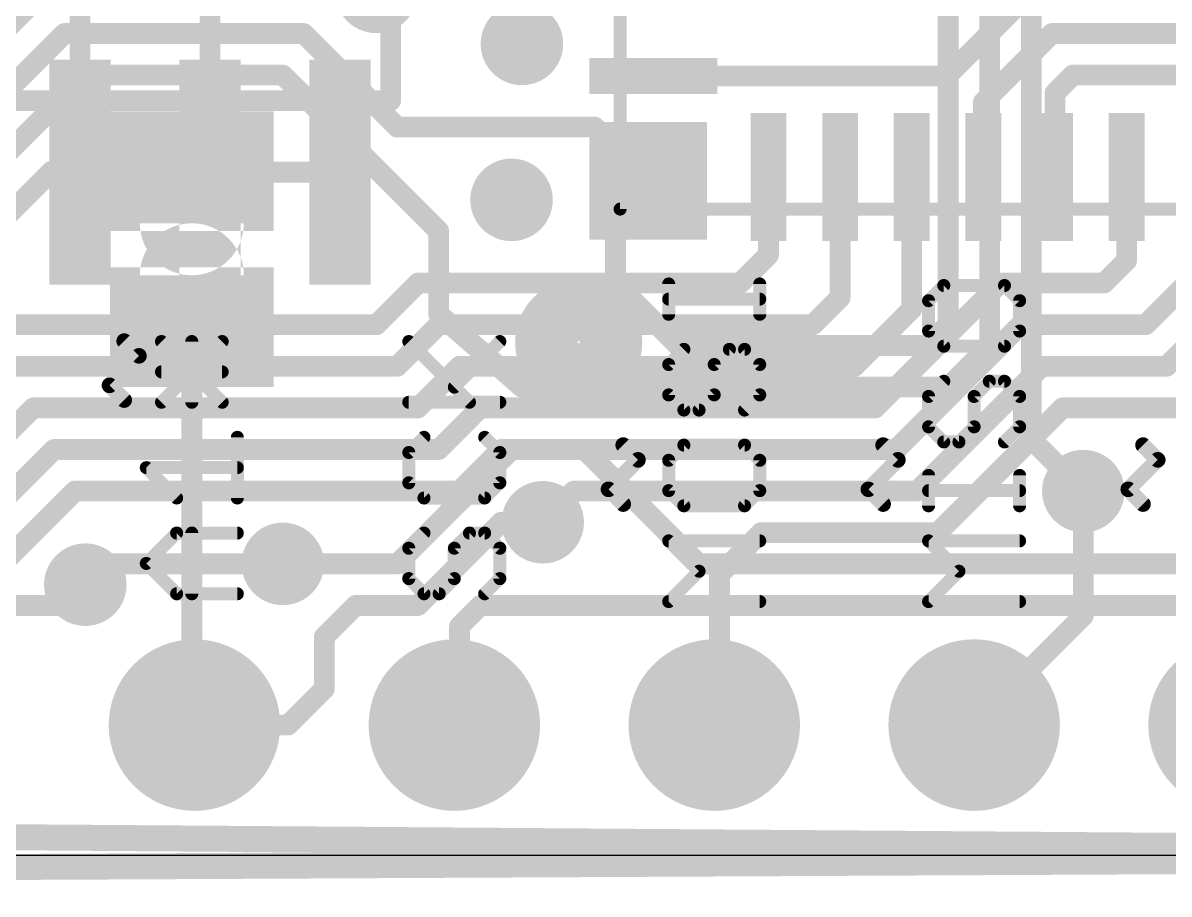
# Model space of a CAD drawing. Extents: x -0.8 to 51.2, y -0.4 to 23.4.
# Drawn here: x 27.53 to 38.73, y -0.38 to 8.13 of the extents above; entities that cross this region are included whole.
import ezdxf

# ---------------------------------------------------------------- set-up
doc = ezdxf.new("R2010")
doc.units = 0
for name, color, linetype in [('1', 12, 'CONTINUOUS'), ('16', 132, 'CONTINUOUS'), ('17', 110, 'CONTINUOUS'), ('18', 110, 'CONTINUOUS'), ('20', 53, 'CONTINUOUS'), ('21', 40, 'CONTINUOUS'), ('51', 253, 'CONTINUOUS'), ('52', 253, 'CONTINUOUS')]:
    doc.layers.add(name, color=color, linetype=linetype)

# ---------------------------------------------------------------- blocks, each defined once
blk = doc.blocks.new('RECT')
blk.add_solid([(-0.5, -0.5), (0.5, -0.5), (-0.5, 0.5), (0.5, 0.5)])
blk = doc.blocks.new('ROUNDP')
at = {"const_width": 0.5}
blk.add_lwpolyline([(0, -0.25, 1), (0, 0.25, 1), (0, -0.25)], format="xyb", dxfattribs=at)
blk = doc.blocks.new('ROUNDV')
at = {"const_width": 0.5}
blk.add_lwpolyline([(0, -0.25, 1), (0, 0.25, 1), (0, -0.25)], format="xyb", dxfattribs=at)

msp = doc.modelspace()

# ---------------------------------------------------------------- linework, layer by layer
at = {"layer": '1'}
for points, const_width in [([(28.0924, 6.671), (28.0924, 9.2964)], 0.2032), ([(29.3624, 6.671), (29.3624, 8.8392)], 0.2032), ([(37.7952, 8.8392), (36.576, 7.62)], 0.2032), ([(36.92, 7.3544), (37.592, 8.0264)], 0.2032), ([(37.592, 8.0264), (42.5704, 8.0264)], 0.2032), ([(33.695, 7.611), (36.567, 7.611)], 0.2032), ([(36.567, 7.611), (36.576, 7.62)], 0.2032), ([(37.62, 7.4448), (37.7952, 7.62)], 0.2032), ([(37.7952, 7.62), (43.18, 7.62)], 0.2032), ([(37.62, 6.6235), (37.62, 7.4448)], 0.2032), ([(36.92, 6.6235), (36.92, 7.3544)], 0.2032), ([(30.6324, 6.671), (29.3624, 6.671)], 0.2032), ([(34.82, 6.6235), (34.82, 5.864)], 0.2032), ([(35.52, 6.6235), (35.52, 5.9544)], 0.2032), ([(36.22, 6.6235), (36.22, 5.3336)], 0.2032), ([(38.32, 6.6235), (38.32, 5.808)], 0.2032), ([(35.52, 5.9544), (35.52, 5.4464)], 0.2032), ([(34.82, 5.864), (34.6456, 5.6896)], 0.2032), ([(38.32, 5.808), (38.1, 5.588)], 0.2032), ([(39.72, 5.7856), (38.7096, 4.7752)], 0.2032), ([(34.6456, 5.6896), (34.544, 5.588)], 0.2032), ([(39.02, 5.6952), (38.5064, 5.1816)], 0.2032), ([(31.3944, 5.588), (31.0896, 5.2832)], 0.2032), ([(31.496, 5.588), (31.3944, 5.588)], 0.2032), ([(33.2232, 5.588), (31.496, 5.588)], 0.2032), ([(34.544, 5.588), (33.2232, 5.588)], 0.2032), ([(37.084, 5.588), (35.8648, 4.3688)], 0.2032), ([(38.1, 5.588), (37.084, 5.588)], 0.2032), ([(35.52, 5.4464), (35.2552, 5.1816)], 0.2032), ([(31.0896, 5.2832), (30.988, 5.1816)], 0.2032), ([(36.22, 5.3336), (35.6616, 4.7752)], 0.2032), ([(28.1432, 5.1816), (27.2288, 5.1816)], 0.2032), ([(30.988, 5.1816), (28.1432, 5.1816)], 0.2032), ([(31.5976, 5.1816), (31.1912, 4.7752)], 0.2032), ([(31.6992, 5.1816), (31.5976, 5.1816)], 0.2032), ([(33.2232, 5.1816), (31.6992, 5.1816)], 0.2032), ([(34.7472, 5.1816), (33.2232, 5.1816)], 0.2032), ([(35.2552, 5.1816), (34.7472, 5.1816)], 0.2032), ([(37.2872, 5.1816), (36.068, 3.9624)], 0.2032), ([(38.5064, 5.1816), (37.2872, 5.1816)], 0.2032), ([(27.432, 4.7752), (27.0256, 4.3688)], 0.2032), ([(31.1912, 4.7752), (27.432, 4.7752)], 0.2032), ([(31.8008, 4.7752), (31.3944, 4.3688)], 0.2032), ([(31.9024, 4.7752), (31.8008, 4.7752)], 0.2032), ([(33.2232, 4.7752), (31.9024, 4.7752)], 0.2032), ([(35.6616, 4.7752), (33.2232, 4.7752)], 0.2032), ([(37.4904, 4.7752), (36.2712, 3.556)], 0.2032), ([(38.7096, 4.7752), (37.4904, 4.7752)], 0.2032), ([(27.6352, 4.3688), (26.5176, 3.2512)], 0.2032), ([(31.3944, 4.3688), (27.6352, 4.3688)], 0.2032), ([(32.004, 4.3688), (31.5976, 3.9624)], 0.2032), ([(32.1056, 4.3688), (32.004, 4.3688)], 0.2032), ([(33.2232, 4.3688), (32.1056, 4.3688)], 0.2032), ([(35.8648, 4.3688), (33.2232, 4.3688)], 0.2032), ([(37.6936, 4.3688), (36.4744, 3.1496)], 0.2032), ([(38.1, 4.3688), (37.6936, 4.3688)], 0.2032), ([(38.1, 4.3688), (40.4368, 4.3688)], 0.2032), ([(27.8384, 3.9624), (26.7208, 2.8448)], 0.2032), ([(31.5976, 3.9624), (27.8384, 3.9624)], 0.2032), ([(32.2072, 3.9624), (31.8008, 3.556)], 0.2032), ([(32.3088, 3.9624), (32.2072, 3.9624)], 0.2032), ([(33.2232, 3.9624), (32.3088, 3.9624)], 0.2032), ([(36.068, 3.9624), (33.2232, 3.9624)], 0.2032), ([(28.0416, 3.556), (26.924, 2.4384)], 0.2032), ([(31.8008, 3.556), (28.0416, 3.556)], 0.2032), ([(32.9184, 3.556), (32.6136, 3.2512)], 0.2032), ([(33.2232, 3.556), (32.9184, 3.556)], 0.2032), ([(36.2712, 3.556), (33.2232, 3.556)], 0.2032), ([(37.8968, 3.556), (37.8968, 2.3368)], 0.2032), ([(34.7472, 3.1496), (34.3408, 2.7432)], 0.2032), ([(36.4744, 3.1496), (34.7472, 3.1496)], 0.2032), ([(28.3464, 2.8448), (28.1432, 2.6416)], 0.2032), ([(30.0736, 2.8448), (28.3464, 2.8448)], 0.2032), ([(34.3408, 2.7432), (34.3408, 1.3208)], 0.2032), ([(37.8968, 2.3368), (36.83, 1.27)], 0.2032), ([(34.3408, 1.3208), (34.29, 1.27)], 0.2032), ([(-0.381, -0.254), (50.927, 0)], 0.254)]:
    msp.add_lwpolyline(points, dxfattribs=dict(at, const_width=const_width))
at = {"layer": '1', "const_width": 0.1016}
for points in [[(37.592, 8.0772, 1), (37.592, 7.9756)], [(37.6279, 7.9905, 1), (37.5561, 8.0623)], [(33.695, 7.6618, 1), (33.695, 7.5602)], [(36.5311, 7.6469, 1), (36.6029, 7.5751)], [(36.5401, 7.6559, 1), (36.6119, 7.5841)], [(36.6119, 7.5841, 1), (36.5401, 7.6559)], [(36.567, 7.5602, 1), (36.567, 7.6618)], [(37.7952, 7.6708, 1), (37.7952, 7.5692)], [(37.8311, 7.5841, 1), (37.7593, 7.6559)], [(37.6708, 7.4448, 1), (37.5692, 7.4448)], [(37.5841, 7.4807, 1), (37.6559, 7.4089)], [(36.9708, 7.3544, 1), (36.8692, 7.3544)], [(36.8841, 7.3903, 1), (36.9559, 7.3185)], [(28.0416, 6.671, 1), (28.1432, 6.671)], [(29.3624, 6.7218, 1), (29.3624, 6.6202)], [(29.3116, 6.671, 1), (29.4132, 6.671)], [(30.6324, 6.6202, 1), (30.6324, 6.7218)], [(34.8708, 6.6235, 1), (34.7692, 6.6235)], [(35.5708, 6.6235, 1), (35.4692, 6.6235)], [(36.2708, 6.6235, 1), (36.1692, 6.6235)], [(38.3708, 6.6235, 1), (38.2692, 6.6235)], [(36.8692, 6.6235, 1), (36.9708, 6.6235)], [(37.5692, 6.6235, 1), (37.6708, 6.6235)], [(35.5708, 5.9544, 1), (35.4692, 5.9544)], [(34.8559, 5.8281, 1), (34.7841, 5.8999)], [(35.4692, 5.9544, 1), (35.5708, 5.9544)], [(34.7692, 5.864, 1), (34.8708, 5.864)], [(38.2692, 5.808, 1), (38.3708, 5.808)], [(38.3559, 5.7721, 1), (38.2841, 5.8439)], [(34.6097, 5.7255, 1), (34.6815, 5.6537)], [(34.6815, 5.6537, 1), (34.6097, 5.7255)], [(31.3944, 5.6388, 1), (31.3944, 5.5372)], [(31.4303, 5.5521, 1), (31.3585, 5.6239)], [(31.496, 5.6388, 1), (31.496, 5.5372)], [(31.496, 5.5372, 1), (31.496, 5.6388)], [(33.2232, 5.6388, 1), (33.2232, 5.5372)], [(33.2232, 5.5372, 1), (33.2232, 5.6388)], [(34.5081, 5.6239, 1), (34.5799, 5.5521)], [(34.544, 5.5372, 1), (34.544, 5.6388)], [(37.084, 5.6388, 1), (37.084, 5.5372)], [(37.1199, 5.5521, 1), (37.0481, 5.6239)], [(38.0641, 5.6239, 1), (38.1359, 5.5521)], [(38.1, 5.5372, 1), (38.1, 5.6388)], [(35.4692, 5.4464, 1), (35.5708, 5.4464)], [(35.5559, 5.4105, 1), (35.4841, 5.4823)], [(31.1255, 5.2473, 1), (31.0537, 5.3191)], [(36.1692, 5.3336, 1), (36.2708, 5.3336)], [(36.2559, 5.2977, 1), (36.1841, 5.3695)], [(28.1432, 5.2324, 1), (28.1432, 5.1308)], [(28.1432, 5.1308, 1), (28.1432, 5.2324)], [(30.9521, 5.2175, 1), (31.0239, 5.1457)], [(30.988, 5.1308, 1), (30.988, 5.2324)], [(31.0537, 5.3191, 1), (31.1255, 5.2473)], [(31.5976, 5.2324, 1), (31.5976, 5.1308)], [(31.6335, 5.1457, 1), (31.5617, 5.2175)], [(31.6992, 5.2324, 1), (31.6992, 5.1308)], [(31.6992, 5.1308, 1), (31.6992, 5.2324)], [(33.2232, 5.2324, 1), (33.2232, 5.1308)], [(33.2232, 5.1308, 1), (33.2232, 5.2324)], [(34.7472, 5.2324, 1), (34.7472, 5.1308)], [(34.7472, 5.1308, 1), (34.7472, 5.2324)], [(35.2193, 5.2175, 1), (35.2911, 5.1457)], [(35.2552, 5.1308, 1), (35.2552, 5.2324)], [(37.2872, 5.2324, 1), (37.2872, 5.1308)], [(37.3231, 5.1457, 1), (37.2513, 5.2175)], [(38.4705, 5.2175, 1), (38.5423, 5.1457)], [(38.5064, 5.1308, 1), (38.5064, 5.2324)], [(31.1553, 4.8111, 1), (31.2271, 4.7393)], [(31.1912, 4.7244, 1), (31.1912, 4.826)], [(31.8008, 4.826, 1), (31.8008, 4.7244)], [(31.8367, 4.7393, 1), (31.7649, 4.8111)], [(31.9024, 4.826, 1), (31.9024, 4.7244)], [(31.9024, 4.7244, 1), (31.9024, 4.826)], [(33.2232, 4.826, 1), (33.2232, 4.7244)], [(33.2232, 4.7244, 1), (33.2232, 4.826)], [(35.6257, 4.8111, 1), (35.6975, 4.7393)], [(35.6616, 4.7244, 1), (35.6616, 4.826)], [(37.4904, 4.826, 1), (37.4904, 4.7244)], [(37.5263, 4.7393, 1), (37.4545, 4.8111)], [(38.6737, 4.8111, 1), (38.7455, 4.7393)], [(38.7096, 4.7244, 1), (38.7096, 4.826)], [(27.6352, 4.4196, 1), (27.6352, 4.318)], [(27.6711, 4.3329, 1), (27.5993, 4.4047)], [(31.3585, 4.4047, 1), (31.4303, 4.3329)], [(31.3944, 4.318, 1), (31.3944, 4.4196)], [(32.004, 4.4196, 1), (32.004, 4.318)], [(32.0399, 4.3329, 1), (31.9681, 4.4047)], [(32.1056, 4.4196, 1), (32.1056, 4.318)], [(32.1056, 4.318, 1), (32.1056, 4.4196)], [(33.2232, 4.4196, 1), (33.2232, 4.318)], [(33.2232, 4.318, 1), (33.2232, 4.4196)], [(35.8289, 4.4047, 1), (35.9007, 4.3329)], [(35.8648, 4.318, 1), (35.8648, 4.4196)], [(37.6936, 4.4196, 1), (37.6936, 4.318)], [(37.7295, 4.3329, 1), (37.6577, 4.4047)], [(38.1, 4.4196, 1), (38.1, 4.318)], [(38.1, 4.318, 1), (38.1, 4.4196)], [(27.8384, 4.0132, 1), (27.8384, 3.9116)], [(27.8743, 3.9265, 1), (27.8025, 3.9983)], [(31.5617, 3.9983, 1), (31.6335, 3.9265)], [(31.5976, 3.9116, 1), (31.5976, 4.0132)], [(32.2072, 4.0132, 1), (32.2072, 3.9116)], [(32.2431, 3.9265, 1), (32.1713, 3.9983)], [(32.3088, 4.0132, 1), (32.3088, 3.9116)], [(32.3088, 3.9116, 1), (32.3088, 4.0132)], [(33.2232, 4.0132, 1), (33.2232, 3.9116)], [(33.2232, 3.9116, 1), (33.2232, 4.0132)], [(36.0321, 3.9983, 1), (36.1039, 3.9265)], [(36.068, 3.9116, 1), (36.068, 4.0132)], [(28.0416, 3.6068, 1), (28.0416, 3.5052)], [(28.0775, 3.5201, 1), (28.0057, 3.5919)], [(31.7649, 3.5919, 1), (31.8367, 3.5201)], [(31.8008, 3.5052, 1), (31.8008, 3.6068)], [(32.9184, 3.6068, 1), (32.9184, 3.5052)], [(32.9543, 3.5201, 1), (32.8825, 3.5919)], [(33.2232, 3.6068, 1), (33.2232, 3.5052)], [(33.2232, 3.5052, 1), (33.2232, 3.6068)], [(36.2353, 3.5919, 1), (36.3071, 3.5201)], [(36.2712, 3.5052, 1), (36.2712, 3.6068)], [(37.9476, 3.556, 1), (37.846, 3.556)], [(32.5777, 3.2871, 1), (32.6495, 3.2153)], [(34.7472, 3.2004, 1), (34.7472, 3.0988)], [(34.7831, 3.1137, 1), (34.7113, 3.1855)], [(36.4744, 3.0988, 1), (36.4744, 3.2004)], [(36.4385, 3.1855, 1), (36.5103, 3.1137)], [(28.3464, 2.8956, 1), (28.3464, 2.794)], [(28.3823, 2.8089, 1), (28.3105, 2.8807)], [(30.0736, 2.794, 1), (30.0736, 2.8956)], [(34.3916, 2.7432, 1), (34.29, 2.7432)], [(34.3049, 2.7791, 1), (34.3767, 2.7073)], [(28.1073, 2.6775, 1), (28.1791, 2.6057)], [(37.846, 2.3368, 1), (37.9476, 2.3368)], [(37.9327, 2.3009, 1), (37.8609, 2.3727)], [(34.2541, 1.3059, 1), (34.3259, 1.2341)], [(34.29, 1.3208, 1), (34.3916, 1.3208)], [(34.3767, 1.2849, 1), (34.3049, 1.3567)], [(36.7941, 1.3059, 1), (36.8659, 1.2341)]]:
    msp.add_lwpolyline(points, format="xyb", dxfattribs=at)
at = {"layer": '16'}
for points, const_width in [([(37.3888, 11.8872), (37.3888, 4.064)], 0.2032), ([(36.9824, 11.7856), (36.9824, 5.7912)], 0.2032), ([(36.576, 10.9728), (36.576, 5.7912)], 0.2032), ([(27.7368, 8.4328), (25.8064, 6.5024)], 0.2032), ([(27.94, 8.0264), (26.0096, 6.096)], 0.2032), ([(28.2448, 8.0264), (27.94, 8.0264)], 0.2032), ([(30.2768, 8.0264), (28.2448, 8.0264)], 0.2032), ([(31.1912, 7.112), (30.2768, 8.0264)], 0.2032), ([(26.2128, 5.6896), (28.1432, 7.62)], 0.2032), ([(28.1432, 7.62), (30.0736, 7.62)], 0.2032), ([(30.0736, 7.62), (31.5976, 6.096)], 0.2032), ([(33.1216, 7.112), (31.1912, 7.112)], 0.2032), ([(33.3248, 6.9088), (33.1216, 7.112)], 0.2032), ([(33.3248, 6.4008), (33.3248, 6.9088)], 0.2032), ([(27.813, 6.6802), (26.416, 5.2832)], 0.2032), ([(29.1846, 6.6802), (27.813, 6.6802)], 0.2032), ([(33.3248, 5.588), (33.3248, 6.4008)], 0.2032), ([(31.5976, 6.096), (31.5976, 5.2832)], 0.2032), ([(36.576, 5.7912), (36.576, 5.1816)], 0.2032), ([(36.9824, 4.9784), (36.9824, 5.7912)], 0.2032), ([(33.9344, 4.9784), (33.3248, 5.588)], 0.2032), ([(31.5976, 5.2832), (32.4104, 4.572)], 0.2032), ([(36.576, 5.1816), (36.3728, 4.9784)], 0.2032), ([(29.1846, 5.1562), (29.1846, 1.2954)], 0.2032), ([(36.3728, 4.9784), (33.9344, 4.9784)], 0.2032), ([(36.576, 4.572), (36.9824, 4.9784)], 0.2032), ([(32.4104, 4.572), (36.576, 4.572)], 0.2032), ([(37.3888, 4.064), (37.8968, 3.556)], 0.2032), ([(32.3088, 3.9624), (31.1912, 2.8448)], 0.2032), ([(33.02, 3.9624), (32.3088, 3.9624)], 0.2032), ([(34.1376, 2.8448), (33.02, 3.9624)], 0.2032), ([(32.2072, 3.2512), (31.3944, 2.4384)], 0.2032), ([(32.6136, 3.2512), (32.2072, 3.2512)], 0.2032), ([(30.3784, 2.8448), (30.0736, 2.8448)], 0.2032), ([(31.1912, 2.8448), (30.3784, 2.8448)], 0.2032), ([(39.116, 2.8448), (34.1376, 2.8448)], 0.2032), ([(28.1432, 2.6416), (27.94, 2.4384)], 0.2032), ([(27.94, 2.4384), (12.5984, 2.4384)], 0.2032), ([(30.48, 2.1336), (30.7848, 2.4384)], 0.2032), ([(30.7848, 2.4384), (31.3944, 2.4384)], 0.2032), ([(32.004, 2.4384), (31.8008, 2.2352)], 0.2032), ([(40.3352, 2.4384), (32.004, 2.4384)], 0.2032), ([(31.8008, 2.2352), (31.8008, 1.3208)], 0.2032), ([(30.48, 1.6256), (30.48, 2.1336)], 0.2032), ([(30.1244, 1.27), (30.48, 1.6256)], 0.2032), ([(29.1846, 1.2954), (29.21, 1.27)], 0.2032), ([(29.21, 1.27), (30.1244, 1.27)], 0.2032), ([(31.8008, 1.3208), (31.75, 1.27)], 0.2032), ([(51.054, 0), (-0.635, 0.381)], 0.254)]:
    msp.add_lwpolyline(points, dxfattribs=dict(at, const_width=const_width))
at = {"layer": '16', "const_width": 0.1016}
for points in [[(27.94, 8.0772, 1), (27.94, 7.9756)], [(27.9759, 7.9905, 1), (27.9041, 8.0623)], [(28.2448, 8.0772, 1), (28.2448, 7.9756)], [(28.2448, 7.9756, 1), (28.2448, 8.0772)], [(30.3127, 8.0623, 1), (30.2409, 7.9905)], [(30.2768, 7.9756, 1), (30.2768, 8.0772)], [(28.1432, 7.6708, 1), (28.1432, 7.5692)], [(28.1791, 7.5841, 1), (28.1073, 7.6559)], [(30.1095, 7.6559, 1), (30.0377, 7.5841)], [(30.0736, 7.5692, 1), (30.0736, 7.6708)], [(31.1912, 7.1628, 1), (31.1912, 7.0612)], [(31.1553, 7.0761, 1), (31.2271, 7.1479)], [(33.1575, 7.1479, 1), (33.0857, 7.0761)], [(33.1216, 7.0612, 1), (33.1216, 7.1628)], [(33.3756, 6.9088, 1), (33.274, 6.9088)], [(33.2889, 6.8729, 1), (33.3607, 6.9447)], [(27.813, 6.731, 1), (27.813, 6.6294)], [(27.8489, 6.6443, 1), (27.7771, 6.7161)], [(29.1846, 6.6294, 1), (29.1846, 6.731)], [(33.3756, 6.4008, 1), (33.274, 6.4008)], [(33.274, 6.4008, 1), (33.3756, 6.4008)], [(31.6484, 6.096, 1), (31.5468, 6.096)], [(31.5617, 6.0601, 1), (31.6335, 6.1319)], [(36.6268, 5.7912, 1), (36.5252, 5.7912)], [(36.5252, 5.7912, 1), (36.6268, 5.7912)], [(37.0332, 5.7912, 1), (36.9316, 5.7912)], [(36.9316, 5.7912, 1), (37.0332, 5.7912)], [(33.3607, 5.6239, 1), (33.2889, 5.5521)], [(33.274, 5.588, 1), (33.3756, 5.588)], [(31.6311, 5.3214, 1), (31.5641, 5.245)], [(31.5468, 5.2832, 1), (31.6484, 5.2832)], [(36.6119, 5.1457, 1), (36.5401, 5.2175)], [(29.2354, 5.1562, 1), (29.1338, 5.1562)], [(36.5252, 5.1816, 1), (36.6268, 5.1816)], [(33.9344, 5.0292, 1), (33.9344, 4.9276)], [(33.8985, 4.9425, 1), (33.9703, 5.0143)], [(36.3369, 5.0143, 1), (36.4087, 4.9425)], [(36.3728, 4.9276, 1), (36.3728, 5.0292)], [(37.0183, 4.9425, 1), (36.9465, 5.0143)], [(36.9316, 4.9784, 1), (37.0332, 4.9784)], [(32.4104, 4.6228, 1), (32.4104, 4.5212)], [(32.3769, 4.5338, 1), (32.4439, 4.6102)], [(36.5401, 4.6079, 1), (36.6119, 4.5361)], [(36.576, 4.5212, 1), (36.576, 4.6228)], [(37.4247, 4.0999, 1), (37.3529, 4.0281)], [(32.3088, 4.0132, 1), (32.3088, 3.9116)], [(32.3447, 3.9265, 1), (32.2729, 3.9983)], [(33.0559, 3.9983, 1), (32.9841, 3.9265)], [(33.02, 3.9116, 1), (33.02, 4.0132)], [(37.338, 4.064, 1), (37.4396, 4.064)], [(37.8609, 3.5201, 1), (37.9327, 3.5919)], [(32.2072, 3.302, 1), (32.2072, 3.2004)], [(32.2431, 3.2153, 1), (32.1713, 3.2871)], [(32.6136, 3.2004, 1), (32.6136, 3.302)], [(30.0736, 2.8956, 1), (30.0736, 2.794)], [(30.3784, 2.8956, 1), (30.3784, 2.794)], [(30.3784, 2.794, 1), (30.3784, 2.8956)], [(31.1553, 2.8807, 1), (31.2271, 2.8089)], [(31.1912, 2.794, 1), (31.1912, 2.8956)], [(34.1376, 2.8956, 1), (34.1376, 2.794)], [(34.1017, 2.8089, 1), (34.1735, 2.8807)], [(28.1791, 2.6057, 1), (28.1073, 2.6775)], [(27.9041, 2.4743, 1), (27.9759, 2.4025)], [(27.94, 2.3876, 1), (27.94, 2.4892)], [(30.7848, 2.4892, 1), (30.7848, 2.3876)], [(30.8207, 2.4025, 1), (30.7489, 2.4743)], [(31.3585, 2.4743, 1), (31.4303, 2.4025)], [(31.3944, 2.3876, 1), (31.3944, 2.4892)], [(32.004, 2.4892, 1), (32.004, 2.3876)], [(32.0399, 2.4025, 1), (31.9681, 2.4743)], [(31.8516, 2.2352, 1), (31.75, 2.2352)], [(31.7649, 2.2711, 1), (31.8367, 2.1993)], [(30.5308, 2.1336, 1), (30.4292, 2.1336)], [(30.4441, 2.1695, 1), (30.5159, 2.0977)], [(30.5159, 1.5897, 1), (30.4441, 1.6615)], [(30.4292, 1.6256, 1), (30.5308, 1.6256)], [(29.2205, 1.3313, 1), (29.1487, 1.2595)], [(29.1338, 1.2954, 1), (29.2354, 1.2954)], [(29.21, 1.3208, 1), (29.21, 1.2192)], [(29.1741, 1.2341, 1), (29.2459, 1.3059)], [(30.0885, 1.3059, 1), (30.1603, 1.2341)], [(30.1244, 1.2192, 1), (30.1244, 1.3208)], [(31.7141, 1.3059, 1), (31.7859, 1.2341)], [(31.75, 1.3208, 1), (31.8516, 1.3208)], [(31.8367, 1.2849, 1), (31.7649, 1.3567)]]:
    msp.add_lwpolyline(points, format="xyb", dxfattribs=at)
at = {"layer": '20'}
msp.add_line((2.54, 0), (48.26, 0), dxfattribs=at)
at = {"layer": '21'}
for points, const_width in [([(31.1274, 11.171), (31.1274, 7.371)], 0.2032), ([(33.8447, 5.2831), (33.8447, 5.5796)], 0.127), ([(34.7345, 5.2831), (34.7345, 5.5796)], 0.127), ([(36.533, 5.5644), (36.3847, 5.4161)], 0.127), ([(37.1262, 5.5644), (36.533, 5.5644)], 0.127), ([(37.2745, 5.4161), (37.1262, 5.5644)], 0.127), ([(34.7345, 5.4313), (33.8447, 5.4313)], 0.127), ([(36.3847, 5.4161), (36.3847, 5.1195)], 0.127), ([(37.2745, 5.1195), (37.2745, 5.4161)], 0.127), ([(36.3847, 5.1195), (36.533, 4.9712)], 0.127), ([(37.1262, 4.9712), (37.2745, 5.1195)], 0.127), ([(28.6675, 4.8772), (28.5235, 5.0212)], 0.1524), ([(28.8876, 4.4237), (29.4808, 5.0169)], 0.127), ([(29.4808, 4.4237), (28.8876, 5.0169)], 0.127), ([(29.1842, 4.4237), (29.1842, 5.0169)], 0.127), ([(31.8979, 4.4237), (31.3047, 5.0169)], 0.127), ([(31.7496, 4.572), (32.1945, 5.0169)], 0.127), ([(28.3794, 4.5891), (28.6675, 4.8772)], 0.1524), ([(33.993, 4.9407), (33.8447, 4.7924)], 0.127), ([(34.2896, 4.7924), (34.4379, 4.9407)], 0.127), ([(34.4379, 4.9407), (34.5862, 4.9407)], 0.127), ([(34.5862, 4.9407), (34.7345, 4.7924)], 0.127), ([(36.533, 4.9712), (37.1262, 4.9712)], 0.127), ([(33.8447, 4.7924), (33.8447, 4.4958)], 0.127), ([(34.2896, 4.4958), (34.2896, 4.7924)], 0.127), ([(34.7345, 4.7924), (34.7345, 4.4958)], 0.127), ([(29.4808, 4.7203), (28.8876, 4.7203)], 0.127), ([(28.5235, 4.445), (28.3794, 4.5891)], 0.1524), ([(36.533, 4.6289), (36.3847, 4.4806)], 0.127), ([(36.8296, 4.4806), (36.9779, 4.6289)], 0.127), ([(36.9779, 4.6289), (37.1262, 4.6289)], 0.127), ([(37.1262, 4.6289), (37.2745, 4.4806)], 0.127), ([(31.3047, 4.4237), (32.1945, 4.4237)], 0.127), ([(33.8447, 4.4958), (33.993, 4.3475)], 0.127), ([(34.1413, 4.3475), (34.2896, 4.4958)], 0.127), ([(34.7345, 4.4958), (34.5862, 4.3475)], 0.127), ([(36.3847, 4.4806), (36.3847, 4.184)], 0.127), ([(36.8296, 4.184), (36.8296, 4.4806)], 0.127), ([(37.2745, 4.4806), (37.2745, 4.184)], 0.127), ([(33.993, 4.3475), (34.1413, 4.3475)], 0.127), ([(29.6291, 3.4882), (29.6291, 4.0814)], 0.127), ([(31.453, 4.0814), (31.3047, 3.9331)], 0.127), ([(32.1945, 3.9331), (32.0462, 4.0814)], 0.127), ([(36.3847, 4.184), (36.533, 4.0357)], 0.127), ([(36.6813, 4.0357), (36.8296, 4.184)], 0.127), ([(37.2745, 4.184), (37.1262, 4.0357)], 0.127), ([(33.5443, 3.8612), (33.4003, 4.0052)], 0.1524), ([(33.993, 4.0052), (33.8447, 3.8569)], 0.127), ([(34.5862, 4.0052), (33.993, 4.0052)], 0.127), ([(34.7345, 3.8569), (34.5862, 4.0052)], 0.127), ([(36.0843, 3.8612), (35.9403, 4.0052)], 0.1524), ([(36.533, 4.0357), (36.6813, 4.0357)], 0.127), ([(38.6243, 3.8612), (38.4803, 4.0052)], 0.1524), ([(31.3047, 3.9331), (31.3047, 3.6365)], 0.127), ([(32.1945, 3.6365), (32.1945, 3.9331)], 0.127), ([(33.2562, 3.5731), (33.5443, 3.8612)], 0.1524), ([(35.7962, 3.5731), (36.0843, 3.8612)], 0.1524), ([(38.3362, 3.5731), (38.6243, 3.8612)], 0.1524), ([(29.0359, 3.4882), (28.7393, 3.7848)], 0.127), ([(28.7393, 3.7848), (29.6291, 3.7848)], 0.127), ([(33.8447, 3.8569), (33.8447, 3.5603)], 0.127), ([(34.7345, 3.5603), (34.7345, 3.8569)], 0.127), ([(31.3047, 3.6365), (31.453, 3.4882)], 0.127), ([(32.0462, 3.4882), (32.1945, 3.6365)], 0.127), ([(36.3847, 3.412), (36.3847, 3.7086)], 0.127), ([(37.2745, 3.412), (37.2745, 3.7086)], 0.127), ([(33.4003, 3.429), (33.2562, 3.5731)], 0.1524), ([(33.8447, 3.5603), (33.993, 3.412)], 0.127), ([(34.5862, 3.412), (34.7345, 3.5603)], 0.127), ([(35.9403, 3.429), (35.7962, 3.5731)], 0.1524), ([(37.2745, 3.5603), (36.3847, 3.5603)], 0.127), ([(38.4803, 3.429), (38.3362, 3.5731)], 0.1524), ([(31.453, 3.4882), (32.0462, 3.4882)], 0.127), ([(33.993, 3.412), (34.5862, 3.412)], 0.127), ([(28.7393, 2.8493), (29.0359, 3.1459)], 0.127), ([(29.0359, 3.1459), (29.6291, 3.1459)], 0.127), ([(29.1842, 2.5527), (29.1842, 3.1459)], 0.127), ([(31.453, 3.1459), (31.3047, 2.9976)], 0.127), ([(31.7496, 2.9976), (31.8979, 3.1459)], 0.127), ([(31.8979, 3.1459), (32.0462, 3.1459)], 0.127), ([(32.0462, 3.1459), (32.1945, 2.9976)], 0.127), ([(31.3047, 2.9976), (31.3047, 2.701)], 0.127), ([(31.7496, 2.701), (31.7496, 2.9976)], 0.127), ([(32.1945, 2.9976), (32.1945, 2.701)], 0.127), ([(34.1413, 2.7731), (33.8447, 3.0697)], 0.127), ([(33.8447, 3.0697), (34.7345, 3.0697)], 0.127), ([(36.6813, 2.7731), (36.3847, 3.0697)], 0.127), ([(36.3847, 3.0697), (37.2745, 3.0697)], 0.127), ([(29.0359, 2.5527), (28.7393, 2.8493)], 0.127), ([(33.8447, 2.4765), (34.1413, 2.7731)], 0.127), ([(36.3847, 2.4765), (36.6813, 2.7731)], 0.127), ([(31.3047, 2.701), (31.453, 2.5527)], 0.127), ([(31.6013, 2.5527), (31.7496, 2.701)], 0.127), ([(32.1945, 2.701), (32.0462, 2.5527)], 0.127), ([(29.6291, 2.5527), (29.0359, 2.5527)], 0.127), ([(31.453, 2.5527), (31.6013, 2.5527)], 0.127), ([(34.7345, 2.4765), (33.8447, 2.4765)], 0.127), ([(37.2745, 2.4765), (36.3847, 2.4765)], 0.127)]:
    msp.add_lwpolyline(points, dxfattribs=dict(at, const_width=const_width))
for points, const_width in [([(31.0766, 7.371, 1), (31.1782, 7.371)], 0.1016), ([(32.965, 4.6948, 1), (32.965, 5.3272, 1), (32.965, 4.6948)], 0.6096), ([(33.8765, 5.5796, 1), (33.813, 5.5796)], 0.0635), ([(34.7663, 5.5796, 1), (34.7028, 5.5796)], 0.0635), ([(36.533, 5.5961, 1), (36.533, 5.5326)], 0.0635), ([(36.5555, 5.5419, 1), (36.5106, 5.5868)], 0.0635), ([(37.1487, 5.5868, 1), (37.1038, 5.5419)], 0.0635), ([(37.1262, 5.5326, 1), (37.1262, 5.5961)], 0.0635), ([(33.8447, 5.4631, 1), (33.8447, 5.3996)], 0.0635), ([(34.7345, 5.3996, 1), (34.7345, 5.4631)], 0.0635), ([(36.4165, 5.4161, 1), (36.353, 5.4161)], 0.0635), ([(36.3623, 5.4385, 1), (36.4072, 5.3936)], 0.0635), ([(37.3063, 5.4161, 1), (37.2428, 5.4161)], 0.0635), ([(37.252, 5.3936, 1), (37.297, 5.4385)], 0.0635), ([(33.813, 5.2831, 1), (33.8765, 5.2831)], 0.0635), ([(34.7028, 5.2831, 1), (34.7663, 5.2831)], 0.0635), ([(36.4072, 5.142, 1), (36.3623, 5.0971)], 0.0635), ([(37.297, 5.0971, 1), (37.252, 5.142)], 0.0635), ([(28.5504, 5.0482, 1), (28.4965, 4.9943)], 0.0762), ([(28.9101, 5.0394, 1), (28.8652, 4.9945)], 0.0635), ([(29.216, 5.0169, 1), (29.1525, 5.0169)], 0.0635), ([(29.5033, 4.9945, 1), (29.4584, 5.0394)], 0.0635), ([(31.3272, 5.0394, 1), (31.2823, 4.9945)], 0.0635), ([(32.217, 4.9945, 1), (32.172, 5.0394)], 0.0635), ([(36.353, 5.1195, 1), (36.4165, 5.1195)], 0.0635), ([(37.2428, 5.1195, 1), (37.3063, 5.1195)], 0.0635), ([(28.6945, 4.8502, 1), (28.6406, 4.9041)], 0.0762), ([(28.6406, 4.8502, 1), (28.6945, 4.9041)], 0.0762), ([(34.0155, 4.9183, 1), (33.9706, 4.9632)], 0.0635), ([(34.4379, 4.9725, 1), (34.4379, 4.909)], 0.0635), ([(34.4604, 4.9183, 1), (34.4155, 4.9632)], 0.0635), ([(34.6087, 4.9632, 1), (34.5638, 4.9183)], 0.0635), ([(34.5862, 4.909, 1), (34.5862, 4.9725)], 0.0635), ([(36.533, 5.003, 1), (36.533, 4.9395)], 0.0635), ([(36.5106, 4.9488, 1), (36.5555, 4.9937)], 0.0635), ([(37.1038, 4.9937, 1), (37.1487, 4.9488)], 0.0635), ([(37.1262, 4.9395, 1), (37.1262, 5.003)], 0.0635), ([(33.8765, 4.7924, 1), (33.813, 4.7924)], 0.0635), ([(33.8223, 4.8149, 1), (33.8672, 4.77)], 0.0635), ([(34.3214, 4.7924, 1), (34.2579, 4.7924)], 0.0635), ([(34.2672, 4.8149, 1), (34.3121, 4.77)], 0.0635), ([(34.7663, 4.7924, 1), (34.7028, 4.7924)], 0.0635), ([(34.712, 4.77, 1), (34.757, 4.8149)], 0.0635), ([(28.8876, 4.7521, 1), (28.8876, 4.6886)], 0.0635), ([(29.4808, 4.6886, 1), (29.4808, 4.7521)], 0.0635), ([(28.4063, 4.616, 1), (28.3525, 4.5621)], 0.0762), ([(28.3525, 4.616, 1), (28.4063, 4.5621)], 0.0762), ([(31.7272, 4.5945, 1), (31.7721, 4.5496)], 0.0635), ([(36.5555, 4.6064, 1), (36.5106, 4.6513)], 0.0635), ([(36.9779, 4.6606, 1), (36.9779, 4.5971)], 0.0635), ([(37.0004, 4.6064, 1), (36.9555, 4.6513)], 0.0635), ([(37.1487, 4.6513, 1), (37.1038, 4.6064)], 0.0635), ([(37.1262, 4.5971, 1), (37.1262, 4.6606)], 0.0635), ([(28.4965, 4.4181, 1), (28.5504, 4.4719)], 0.0762), ([(31.3047, 4.4555, 1), (31.3047, 4.392)], 0.0635), ([(32.1945, 4.392, 1), (32.1945, 4.4555)], 0.0635), ([(33.813, 4.4958, 1), (33.8765, 4.4958)], 0.0635), ([(33.8672, 4.5183, 1), (33.8223, 4.4734)], 0.0635), ([(34.2579, 4.4958, 1), (34.3214, 4.4958)], 0.0635), ([(34.3121, 4.4734, 1), (34.2672, 4.5183)], 0.0635), ([(34.7028, 4.4958, 1), (34.7663, 4.4958)], 0.0635), ([(34.757, 4.4734, 1), (34.712, 4.5183)], 0.0635), ([(36.4165, 4.4806, 1), (36.353, 4.4806)], 0.0635), ([(36.3623, 4.503, 1), (36.4072, 4.4581)], 0.0635), ([(36.8614, 4.4806, 1), (36.7979, 4.4806)], 0.0635), ([(36.8072, 4.503, 1), (36.8521, 4.4581)], 0.0635), ([(37.3063, 4.4806, 1), (37.2428, 4.4806)], 0.0635), ([(37.252, 4.4581, 1), (37.297, 4.503)], 0.0635), ([(28.8652, 4.4462, 1), (28.9101, 4.4013)], 0.0635), ([(29.1525, 4.4237, 1), (29.216, 4.4237)], 0.0635), ([(29.4584, 4.4013, 1), (29.5033, 4.4462)], 0.0635), ([(31.8755, 4.4013, 1), (31.9204, 4.4462)], 0.0635), ([(33.993, 4.3793, 1), (33.993, 4.3158)], 0.0635), ([(33.9706, 4.3251, 1), (34.0155, 4.37)], 0.0635), ([(34.1189, 4.37, 1), (34.1638, 4.3251)], 0.0635), ([(34.1413, 4.3158, 1), (34.1413, 4.3793)], 0.0635), ([(34.5638, 4.37, 1), (34.6087, 4.3251)], 0.0635), ([(29.6608, 4.0814, 1), (29.5974, 4.0814)], 0.0635), ([(31.4755, 4.0589, 1), (31.4306, 4.1038)], 0.0635), ([(32.0687, 4.1038, 1), (32.0238, 4.0589)], 0.0635), ([(36.353, 4.184, 1), (36.4165, 4.184)], 0.0635), ([(36.4072, 4.2064, 1), (36.3623, 4.1615)], 0.0635), ([(36.7979, 4.184, 1), (36.8614, 4.184)], 0.0635), ([(36.8521, 4.1615, 1), (36.8072, 4.2064)], 0.0635), ([(37.2428, 4.184, 1), (37.3063, 4.184)], 0.0635), ([(37.297, 4.1615, 1), (37.252, 4.2064)], 0.0635), ([(33.4272, 4.0322, 1), (33.3733, 3.9783)], 0.0762), ([(33.993, 4.0369, 1), (33.993, 3.9734)], 0.0635), ([(34.0155, 3.9827, 1), (33.9706, 4.0276)], 0.0635), ([(34.6087, 4.0276, 1), (34.5638, 3.9827)], 0.0635), ([(34.5862, 3.9734, 1), (34.5862, 4.0369)], 0.0635), ([(35.9672, 4.0322, 1), (35.9133, 3.9783)], 0.0762), ([(36.533, 4.0674, 1), (36.533, 4.0039)], 0.0635), ([(36.5106, 4.0132, 1), (36.5555, 4.0581)], 0.0635), ([(36.6589, 4.0581, 1), (36.7038, 4.0132)], 0.0635), ([(36.6813, 4.0039, 1), (36.6813, 4.0674)], 0.0635), ([(37.1038, 4.0581, 1), (37.1487, 4.0132)], 0.0635), ([(38.5072, 4.0322, 1), (38.4533, 3.9783)], 0.0762), ([(31.3365, 3.9331, 1), (31.273, 3.9331)], 0.0635), ([(31.2823, 3.9555, 1), (31.3272, 3.9106)], 0.0635), ([(32.2263, 3.9331, 1), (32.1628, 3.9331)], 0.0635), ([(32.172, 3.9106, 1), (32.217, 3.9555)], 0.0635), ([(33.5713, 3.8342, 1), (33.5174, 3.8881)], 0.0762), ([(33.5174, 3.8342, 1), (33.5713, 3.8881)], 0.0762), ([(36.1113, 3.8342, 1), (36.0574, 3.8881)], 0.0762), ([(36.0574, 3.8342, 1), (36.1113, 3.8881)], 0.0762), ([(38.6513, 3.8342, 1), (38.5974, 3.8881)], 0.0762), ([(38.5974, 3.8342, 1), (38.6513, 3.8881)], 0.0762), ([(28.7393, 3.8166, 1), (28.7393, 3.7531)], 0.0635), ([(28.7618, 3.8073, 1), (28.7169, 3.7624)], 0.0635), ([(29.6291, 3.7531, 1), (29.6291, 3.8166)], 0.0635), ([(33.8765, 3.8569, 1), (33.813, 3.8569)], 0.0635), ([(33.8223, 3.8793, 1), (33.8672, 3.8344)], 0.0635), ([(34.7663, 3.8569, 1), (34.7028, 3.8569)], 0.0635), ([(34.712, 3.8344, 1), (34.757, 3.8793)], 0.0635), ([(31.3272, 3.659, 1), (31.2823, 3.6141)], 0.0635), ([(32.217, 3.6141, 1), (32.172, 3.659)], 0.0635), ([(36.4165, 3.7086, 1), (36.353, 3.7086)], 0.0635), ([(37.3063, 3.7086, 1), (37.2428, 3.7086)], 0.0635), ([(31.273, 3.6365, 1), (31.3365, 3.6365)], 0.0635), ([(32.1628, 3.6365, 1), (32.2263, 3.6365)], 0.0635), ([(33.2831, 3.6, 1), (33.2293, 3.5461)], 0.0762), ([(33.2293, 3.6, 1), (33.2831, 3.5461)], 0.0762), ([(33.813, 3.5603, 1), (33.8765, 3.5603)], 0.0635), ([(33.8672, 3.5828, 1), (33.8223, 3.5379)], 0.0635), ([(34.7028, 3.5603, 1), (34.7663, 3.5603)], 0.0635), ([(34.757, 3.5379, 1), (34.712, 3.5828)], 0.0635), ([(35.8231, 3.6, 1), (35.7693, 3.5461)], 0.0762), ([(35.7693, 3.6, 1), (35.8231, 3.5461)], 0.0762), ([(36.3847, 3.5921, 1), (36.3847, 3.5286)], 0.0635), ([(37.2745, 3.5286, 1), (37.2745, 3.5921)], 0.0635), ([(38.3631, 3.6, 1), (38.3093, 3.5461)], 0.0762), ([(38.3093, 3.6, 1), (38.3631, 3.5461)], 0.0762), ([(29.0135, 3.4658, 1), (29.0584, 3.5107)], 0.0635), ([(29.5974, 3.4882, 1), (29.6608, 3.4882)], 0.0635), ([(31.453, 3.52, 1), (31.453, 3.4565)], 0.0635), ([(31.4306, 3.4658, 1), (31.4755, 3.5107)], 0.0635), ([(32.0238, 3.5107, 1), (32.0687, 3.4658)], 0.0635), ([(32.0462, 3.4565, 1), (32.0462, 3.52)], 0.0635), ([(33.3733, 3.4021, 1), (33.4272, 3.4559)], 0.0762), ([(33.993, 3.4438, 1), (33.993, 3.3803)], 0.0635), ([(34.5862, 3.3803, 1), (34.5862, 3.4438)], 0.0635), ([(35.9133, 3.4021, 1), (35.9672, 3.4559)], 0.0762), ([(38.4533, 3.4021, 1), (38.5072, 3.4559)], 0.0762), ([(33.9706, 3.3896, 1), (34.0155, 3.4345)], 0.0635), ([(34.5638, 3.4345, 1), (34.6087, 3.3896)], 0.0635), ([(36.353, 3.412, 1), (36.4165, 3.412)], 0.0635), ([(37.2428, 3.412, 1), (37.3063, 3.412)], 0.0635), ([(29.0359, 3.1776, 1), (29.0359, 3.1141)], 0.0635), ([(29.0584, 3.1234, 1), (29.0135, 3.1683)], 0.0635), ([(29.216, 3.1459, 1), (29.1525, 3.1459)], 0.0635), ([(29.6291, 3.1141, 1), (29.6291, 3.1776)], 0.0635), ([(31.4755, 3.1234, 1), (31.4306, 3.1683)], 0.0635), ([(31.8979, 3.1776, 1), (31.8979, 3.1141)], 0.0635), ([(31.9204, 3.1234, 1), (31.8755, 3.1683)], 0.0635), ([(32.0687, 3.1683, 1), (32.0238, 3.1234)], 0.0635), ([(32.0462, 3.1141, 1), (32.0462, 3.1776)], 0.0635), ([(31.3365, 2.9976, 1), (31.273, 2.9976)], 0.0635), ([(31.2823, 3.02, 1), (31.3272, 2.9751)], 0.0635), ([(31.7814, 2.9976, 1), (31.7179, 2.9976)], 0.0635), ([(31.7272, 3.02, 1), (31.7721, 2.9751)], 0.0635), ([(32.2263, 2.9976, 1), (32.1628, 2.9976)], 0.0635), ([(32.172, 2.9751, 1), (32.217, 3.02)], 0.0635), ([(33.8447, 3.1014, 1), (33.8447, 3.0379)], 0.0635), ([(33.8672, 3.0921, 1), (33.8223, 3.0472)], 0.0635), ([(34.7345, 3.0379, 1), (34.7345, 3.1014)], 0.0635), ([(36.3847, 3.1014, 1), (36.3847, 3.0379)], 0.0635), ([(36.4072, 3.0921, 1), (36.3623, 3.0472)], 0.0635), ([(37.2745, 3.0379, 1), (37.2745, 3.1014)], 0.0635), ([(28.7618, 2.8717, 1), (28.7169, 2.8268)], 0.0635), ([(28.7169, 2.8717, 1), (28.7618, 2.8268)], 0.0635), ([(34.1638, 2.7506, 1), (34.1189, 2.7955)], 0.0635), ([(34.1189, 2.7506, 1), (34.1638, 2.7955)], 0.0635), ([(36.7038, 2.7506, 1), (36.6589, 2.7955)], 0.0635), ([(36.6589, 2.7506, 1), (36.7038, 2.7955)], 0.0635), ([(31.273, 2.701, 1), (31.3365, 2.701)], 0.0635), ([(31.3272, 2.7234, 1), (31.2823, 2.6785)], 0.0635), ([(31.7179, 2.701, 1), (31.7814, 2.701)], 0.0635), ([(31.7721, 2.6785, 1), (31.7272, 2.7234)], 0.0635), ([(32.1628, 2.701, 1), (32.2263, 2.701)], 0.0635), ([(32.217, 2.6785, 1), (32.172, 2.7234)], 0.0635), ([(29.0359, 2.5845, 1), (29.0359, 2.521)], 0.0635), ([(29.0135, 2.5302, 1), (29.0584, 2.5752)], 0.0635), ([(29.1525, 2.5527, 1), (29.216, 2.5527)], 0.0635), ([(29.6291, 2.521, 1), (29.6291, 2.5845)], 0.0635), ([(31.453, 2.5845, 1), (31.453, 2.521)], 0.0635), ([(31.4306, 2.5302, 1), (31.4755, 2.5752)], 0.0635), ([(31.5789, 2.5752, 1), (31.6238, 2.5302)], 0.0635), ([(31.6013, 2.521, 1), (31.6013, 2.5845)], 0.0635), ([(32.0238, 2.5752, 1), (32.0687, 2.5302)], 0.0635), ([(33.8447, 2.5083, 1), (33.8447, 2.4447)], 0.0635), ([(33.8223, 2.499, 1), (33.8672, 2.454)], 0.0635), ([(34.7345, 2.4447, 1), (34.7345, 2.5083)], 0.0635), ([(36.3847, 2.5083, 1), (36.3847, 2.4447)], 0.0635), ([(36.3623, 2.499, 1), (36.4072, 2.454)], 0.0635), ([(37.2745, 2.4447, 1), (37.2745, 2.5083)], 0.0635)]:
    msp.add_lwpolyline(points, format="xyb", dxfattribs=dict(at, const_width=const_width))
at = {"layer": '51'}
for points, const_width in [([(33.37, 6.311), (33.37, 17.311)], 0.127), ([(31.1274, 10.671), (31.1274, 7.371)], 0.2032), ([(31.1274, 7.371), (26.3274, 7.371)], 0.2032), ([(45.37, 6.311), (33.37, 6.311)], 0.127)]:
    msp.add_lwpolyline(points, dxfattribs=dict(at, const_width=const_width))
for points, const_width in [([(31.0766, 7.371, 1), (31.1782, 7.371)], 0.1016), ([(31.1274, 7.3202, 1), (31.1274, 7.4218)], 0.1016), ([(33.37, 6.3427, 1), (33.37, 6.2793)], 0.0635), ([(33.3383, 6.311, 1), (33.4018, 6.311)], 0.0635)]:
    msp.add_lwpolyline(points, format="xyb", dxfattribs=dict(at, const_width=const_width))
at = {"layer": '52', "const_width": 0.2032}
for points in [[(29.1846, 6.9342), (29.1846, 7.4422)], [(29.1846, 4.9022), (29.1846, 4.3942)]]:
    msp.add_lwpolyline(points, dxfattribs=at)
at = {"layer": '52'}
for points, const_width in [([(29.2354, 7.4422, 1), (29.1338, 7.4422)], 0.1016), ([(29.1338, 6.9342, 1), (29.2354, 6.9342)], 0.1016), ([(29.3116, 6.1722, 1), (29.0576, 6.1722)], 1.27), ([(29.0576, 5.6642, 1), (29.3116, 5.6642)], 1.27), ([(29.2354, 4.9022, 1), (29.1338, 4.9022)], 0.1016), ([(29.1338, 4.3942, 1), (29.2354, 4.3942)], 0.1016)]:
    msp.add_lwpolyline(points, format="xyb", dxfattribs=dict(at, const_width=const_width))

# ---------------------------------------------------------------- block references
at = {"layer": '1'}
for p, xscale, yscale, rotation in [((28.0924, 6.671), 0.6, 2.2, 180), ((29.3624, 6.671), 0.6, 2.2, 180), ((30.6324, 6.671), 0.6, 2.2, 180), ((33.695, 7.611), 0.35, 1.25, 270), ((34.82, 6.6235), 0.35, 1.25, 180), ((35.52, 6.6235), 0.35, 1.25, 180), ((36.22, 6.6235), 0.35, 1.25, 180), ((36.92, 6.6235), 0.35, 1.25, 180), ((37.62, 6.6235), 0.35, 1.25, 180), ((38.32, 6.6235), 0.35, 1.25, 180), ((33.645, 6.586), 1.15, 1.15, 180)]:
    msp.add_blockref('RECT', p, dxfattribs=dict(at, xscale=xscale, yscale=yscale, rotation=rotation))
at = {"layer": '16', "xscale": 1.1684, "yscale": 1.6002, "rotation": 90}
for p in [(29.1846, 6.6802), (29.1846, 5.1562)]:
    msp.add_blockref('RECT', p, dxfattribs=at)
at = {"layer": '17', "xscale": 1.6764, "yscale": 1.6764, "rotation": 270}
for p in [(29.21, 1.27), (29.21, 1.27), (31.75, 1.27), (31.75, 1.27), (34.29, 1.27), (34.29, 1.27), (36.83, 1.27), (36.83, 1.27), (39.37, 1.27), (39.37, 1.27)]:
    msp.add_blockref('ROUNDP', p, dxfattribs=at)
at = {"layer": '18', "xscale": 0.8064, "yscale": 0.8064}
for p in [(30.988, 8.4328), (30.988, 8.4328), (32.4104, 7.9248), (32.4104, 7.9248), (32.3088, 6.4008), (32.3088, 6.4008), (37.8968, 3.556), (37.8968, 3.556), (32.6136, 3.2512), (32.6136, 3.2512), (30.0736, 2.8448), (30.0736, 2.8448), (28.1432, 2.6416), (28.1432, 2.6416)]:
    msp.add_blockref('ROUNDV', p, dxfattribs=at)
at = {"layer": '51', "rotation": 180}
for p, xscale, yscale in [((28.0924, 6.721), 0.49, 1.1), ((29.3624, 6.721), 0.49, 1.1), ((30.6324, 6.721), 0.49, 1.1), ((29.21, 1.27), 0.508, 0.508), ((31.75, 1.27), 0.508, 0.508), ((34.29, 1.27), 0.508, 0.508), ((36.83, 1.27), 0.508, 0.508)]:
    msp.add_blockref('RECT', p, dxfattribs=dict(at, xscale=xscale, yscale=yscale))

doc.saveas('drawing.dxf')
